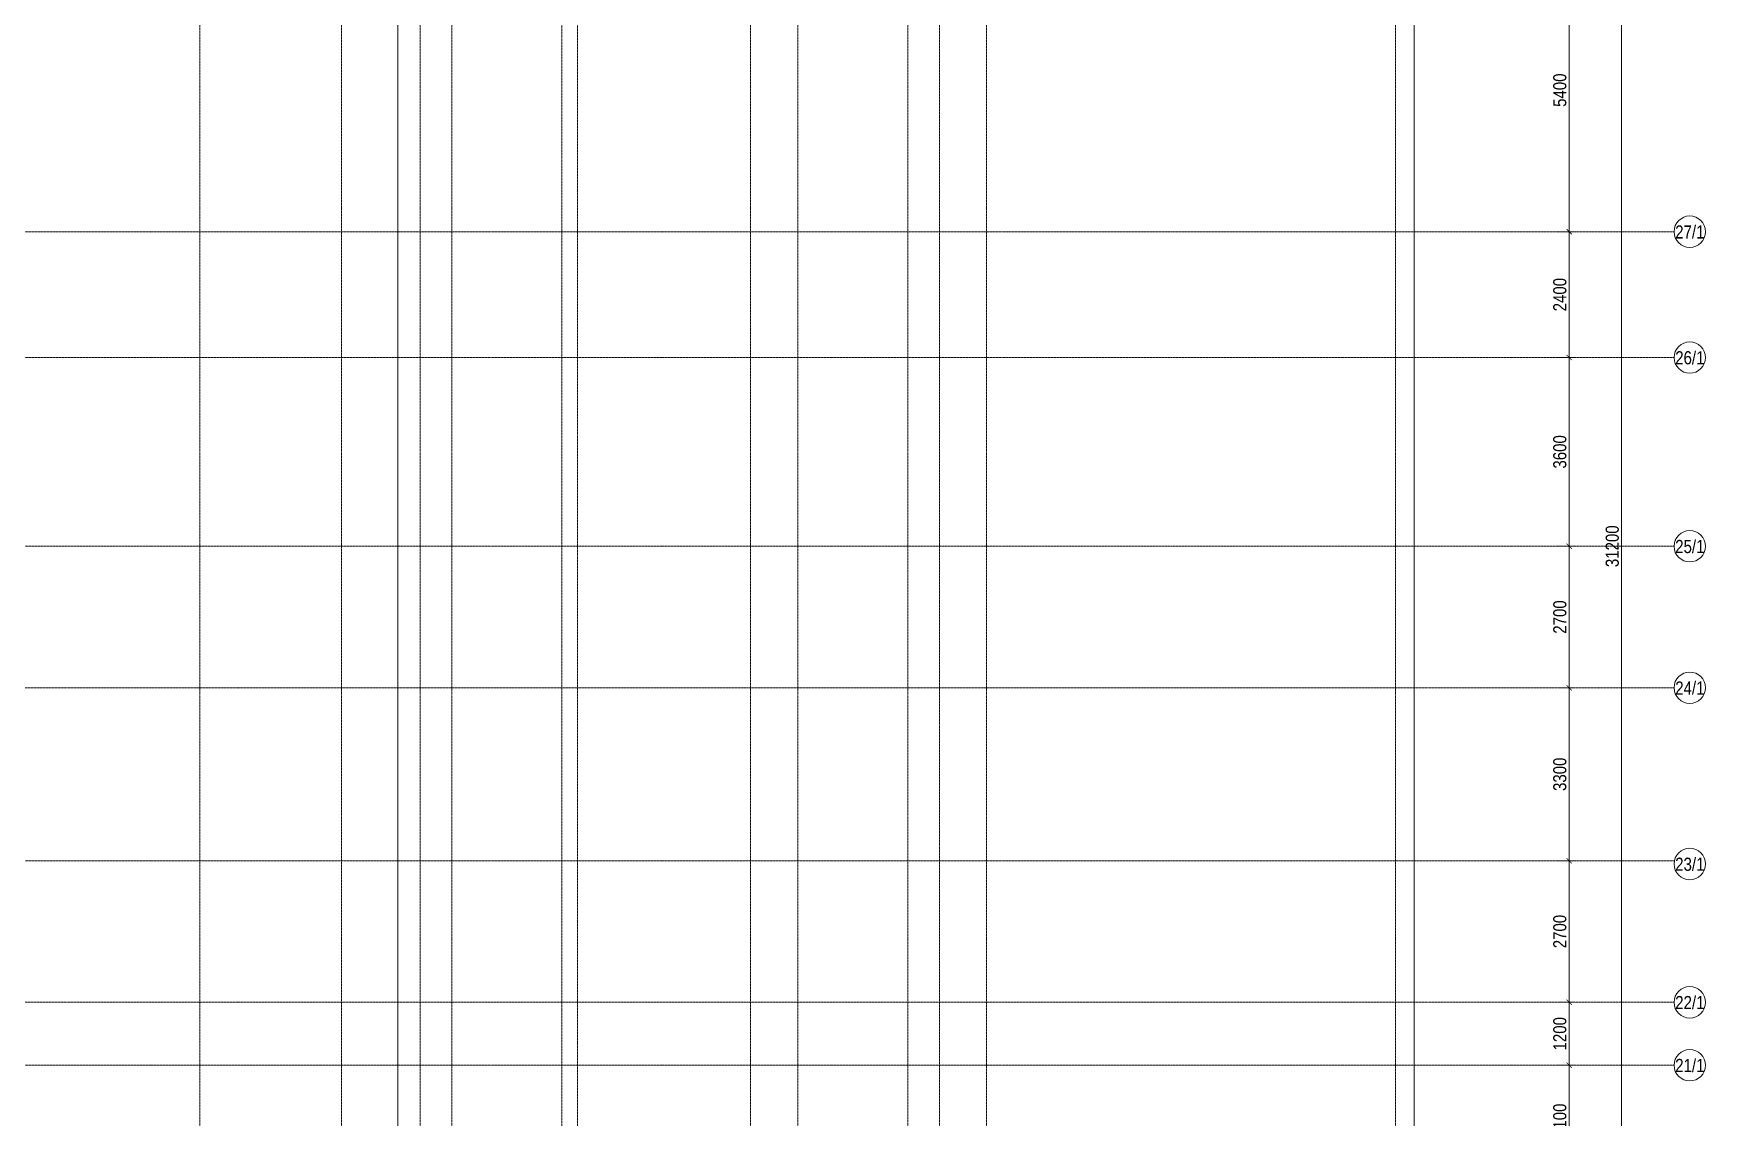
# Model space of a CAD drawing. Header units: millimetres. Extents: x -65509 to 912790, y 446 to 713294.
# Drawn here: x 197948 to 229833, y 631762 to 652443 of the extents above; entities that cross this region are included whole.
import ezdxf
from ezdxf.enums import TextEntityAlignment as Align

# ---------------------------------------------------------------- set-up
doc = ezdxf.new("R2010")
doc.units = ezdxf.units.MM
doc.linetypes.add('CENTER2', pattern=[28.575, 19.05, -3.175, 3.175, -3.175])
doc.linetypes.add('DASHED', pattern=[19.05, 12.7, -6.35])
doc.layers.get('Defpoints').update_dxf_attribs({"color": 250})
doc.layers.add('АР_Делит', color=250, linetype='Continuous', lineweight=0, plot=False)
for name, color, linetype, lineweight in [('АР_Разрезы марка', 7, 'Continuous', 13), ('РД_Оси_100', 250, 'Continuous', 0), ('РД_Оси_размер', 250, 'Continuous', 0)]:
    doc.layers.add(name, color=color, linetype=linetype, lineweight=lineweight)
doc.styles.add('style1', font='ARIALN.TTF')
doc.styles.add('ккк', font='isocpeur.ttf', dxfattribs={"width": 0.85, "oblique": 15})
doc.dimstyles.new('Dim100_ареал', dxfattribs={"dimscale": 100, "dimtxt": 2.5, "dimasz": 1, "dimexe": 1, "dimexo": 1, "dimgap": 0.5, "dimtad": 1, "dimzin": 12, "dimdsep": 46, "dimtxsty": 'style1', "dimblk": 'ARCHTICK', "dimcen": 1, "dimdle": 1, "dimclrd": 256, "dimclre": 256, "dimaunit": 1, "dimadec": 0, "dimazin": 3, "dimtfac": 1, "dimtmove": 1, "dimatfit": 3, "dimldrblk": 'OPEN30', "dimfxl": 4, "dimfxlon": 1, "dimtolj": 1, "dimtzin": 0, "dimlwd": 9, "dimlwe": 9, "dimarcsym": 0})

# ---------------------------------------------------------------- blocks, each defined once
blk = doc.blocks.new('A-iden')
at = {"linetype": 'Continuous', "lineweight": 5}
blk.add_circle((0, -4), 3, dxfattribs=at)
at = {"color": 0, "linetype": 'Continuous', "lineweight": 20, "style": 'ккк', "width": 0.85}
blk.add_attdef('ID', text='', height=8, dxfattribs=at).set_placement((0.31, -3.85), align=Align.MIDDLE_CENTER)
blk = doc.blocks.new('_ArchTick')
at = {"color": 0, "linetype": 'ByBlock', "const_width": 0.15}
blk.add_lwpolyline([(-0.5, -0.5), (0.5, 0.5)], dxfattribs=at)
blk = doc.blocks.new('*D365')
at = {"layer": 'Defpoints', "color": 0, "transparency": 16777216}
for p in [(116910, 75000), (117910, 75000), (116910, 72900)]:
    blk.add_point(p, dxfattribs=at)
at = {"layer": 'РД_Оси_размер', "color": 0, "lineweight": 5, "transparency": 16777216}
for p, q in [((117710, 75000), (118010, 75000)), ((117910, 72800), (117910, 75100)), ((117710, 72900), (118010, 72900))]:
    blk.add_line(p, q, dxfattribs=at)
at = {"layer": 'РД_Оси_размер', "color": 0, "lineweight": 5, "transparency": 16777216, "xscale": 100, "yscale": 100, "zscale": 100}
for p, rotation in [((117910, 75000), 90), ((117910, 72900), 270)]:
    blk.add_blockref('_ArchTick', p, dxfattribs=dict(at, rotation=rotation))
at = {"layer": 'РД_Оси_размер', "color": 0, "transparency": 16777216, "insert": (117732, 73950), "char_height": 250, "attachment_point": 5, "rotation": 90, "style": 'style1'}
blk.add_mtext('\\A1;2100', dxfattribs=at)
blk = doc.blocks.new('_Open30')
at = {"color": 0, "linetype": 'ByBlock', "lineweight": -2}
for p, q in [((-1, 0.27), (0, 0)), ((0, 0), (-1, -0.27)), ((0, 0), (-1, 0))]:
    blk.add_line(p, q, dxfattribs=at)
blk = doc.blocks.new('*D366')
at = {"layer": 'Defpoints', "color": 0, "transparency": 16777216}
for p in [(116910, 76200), (117910, 76200), (116910, 75000)]:
    blk.add_point(p, dxfattribs=at)
at = {"layer": 'РД_Оси_размер', "color": 0, "lineweight": 5, "transparency": 16777216}
for p, q in [((117910, 74900), (117910, 76300)), ((117710, 76200), (118010, 76200)), ((117710, 75000), (118010, 75000))]:
    blk.add_line(p, q, dxfattribs=at)
at = {"layer": 'РД_Оси_размер', "color": 0, "lineweight": 5, "transparency": 16777216, "xscale": 100, "yscale": 100, "zscale": 100}
for p, rotation in [((117910, 76200), 90), ((117910, 75000), 270)]:
    blk.add_blockref('_ArchTick', p, dxfattribs=dict(at, rotation=rotation))
at = {"layer": 'РД_Оси_размер', "color": 0, "transparency": 16777216, "insert": (117732, 75600), "char_height": 250, "attachment_point": 5, "rotation": 90, "style": 'style1'}
blk.add_mtext('\\A1;1200', dxfattribs=at)
blk = doc.blocks.new('*D367')
at = {"layer": 'Defpoints', "color": 0, "transparency": 16777216}
for p in [(116910, 78900), (117910, 78900), (116910, 76200)]:
    blk.add_point(p, dxfattribs=at)
at = {"layer": 'РД_Оси_размер', "color": 0, "lineweight": 5, "transparency": 16777216}
for p, q in [((117710, 78900), (118010, 78900)), ((117910, 76100), (117910, 79000)), ((117710, 76200), (118010, 76200))]:
    blk.add_line(p, q, dxfattribs=at)
at = {"layer": 'РД_Оси_размер', "color": 0, "lineweight": 5, "transparency": 16777216, "xscale": 100, "yscale": 100, "zscale": 100}
for p, rotation in [((117910, 78900), 90), ((117910, 76200), 270)]:
    blk.add_blockref('_ArchTick', p, dxfattribs=dict(at, rotation=rotation))
at = {"layer": 'РД_Оси_размер', "color": 0, "transparency": 16777216, "insert": (117732, 77550), "char_height": 250, "attachment_point": 5, "rotation": 90, "style": 'style1'}
blk.add_mtext('\\A1;2700', dxfattribs=at)
blk = doc.blocks.new('*D368')
at = {"layer": 'Defpoints', "color": 0, "transparency": 16777216}
for p in [(116910, 82200), (117910, 82200), (116910, 78900)]:
    blk.add_point(p, dxfattribs=at)
at = {"layer": 'РД_Оси_размер', "color": 0, "lineweight": 5, "transparency": 16777216}
for p, q in [((117910, 78800), (117910, 82300)), ((117710, 82200), (118010, 82200)), ((117710, 78900), (118010, 78900))]:
    blk.add_line(p, q, dxfattribs=at)
at = {"layer": 'РД_Оси_размер', "color": 0, "lineweight": 5, "transparency": 16777216, "xscale": 100, "yscale": 100, "zscale": 100}
for p, rotation in [((117910, 82200), 90), ((117910, 78900), 270)]:
    blk.add_blockref('_ArchTick', p, dxfattribs=dict(at, rotation=rotation))
at = {"layer": 'РД_Оси_размер', "color": 0, "transparency": 16777216, "insert": (117732, 80550), "char_height": 250, "attachment_point": 5, "rotation": 90, "style": 'style1'}
blk.add_mtext('\\A1;3300', dxfattribs=at)
blk = doc.blocks.new('*D369')
at = {"layer": 'Defpoints', "color": 0, "transparency": 16777216}
for p in [(116910, 84900), (117910, 84900), (116910, 82200)]:
    blk.add_point(p, dxfattribs=at)
at = {"layer": 'РД_Оси_размер', "color": 0, "lineweight": 5, "transparency": 16777216}
for p, q in [((117710, 84900), (118010, 84900)), ((117910, 82100), (117910, 85000)), ((117710, 82200), (118010, 82200))]:
    blk.add_line(p, q, dxfattribs=at)
at = {"layer": 'РД_Оси_размер', "color": 0, "lineweight": 5, "transparency": 16777216, "xscale": 100, "yscale": 100, "zscale": 100}
for p, rotation in [((117910, 84900), 90), ((117910, 82200), 270)]:
    blk.add_blockref('_ArchTick', p, dxfattribs=dict(at, rotation=rotation))
at = {"layer": 'РД_Оси_размер', "color": 0, "transparency": 16777216, "insert": (117732, 83550), "char_height": 250, "attachment_point": 5, "rotation": 90, "style": 'style1'}
blk.add_mtext('\\A1;2700', dxfattribs=at)
blk = doc.blocks.new('*D370')
at = {"layer": 'Defpoints', "color": 0, "transparency": 16777216}
for p in [(116910, 88500), (117910, 88500), (116910, 84900)]:
    blk.add_point(p, dxfattribs=at)
at = {"layer": 'РД_Оси_размер', "color": 0, "lineweight": 5, "transparency": 16777216}
for p, q in [((117710, 88500), (118010, 88500)), ((117910, 84800), (117910, 88600)), ((117710, 84900), (118010, 84900))]:
    blk.add_line(p, q, dxfattribs=at)
at = {"layer": 'РД_Оси_размер', "color": 0, "lineweight": 5, "transparency": 16777216, "xscale": 100, "yscale": 100, "zscale": 100}
for p, rotation in [((117910, 88500), 90), ((117910, 84900), 270)]:
    blk.add_blockref('_ArchTick', p, dxfattribs=dict(at, rotation=rotation))
at = {"layer": 'РД_Оси_размер', "color": 0, "transparency": 16777216, "insert": (117732, 86700), "char_height": 250, "attachment_point": 5, "rotation": 90, "style": 'style1'}
blk.add_mtext('\\A1;3600', dxfattribs=at)
blk = doc.blocks.new('*D371')
at = {"layer": 'Defpoints', "color": 0, "transparency": 16777216}
for p in [(116910, 90900), (117910, 90900), (116910, 88500)]:
    blk.add_point(p, dxfattribs=at)
at = {"layer": 'РД_Оси_размер', "color": 0, "lineweight": 5, "transparency": 16777216}
for p, q in [((117710, 90900), (118010, 90900)), ((117910, 88400), (117910, 91000)), ((117710, 88500), (118010, 88500))]:
    blk.add_line(p, q, dxfattribs=at)
at = {"layer": 'РД_Оси_размер', "color": 0, "lineweight": 5, "transparency": 16777216, "xscale": 100, "yscale": 100, "zscale": 100}
for p, rotation in [((117910, 90900), 90), ((117910, 88500), 270)]:
    blk.add_blockref('_ArchTick', p, dxfattribs=dict(at, rotation=rotation))
at = {"layer": 'РД_Оси_размер', "color": 0, "transparency": 16777216, "insert": (117732, 89700), "char_height": 250, "attachment_point": 5, "rotation": 90, "style": 'style1'}
blk.add_mtext('\\A1;2400', dxfattribs=at)
blk = doc.blocks.new('*D372')
at = {"layer": 'Defpoints', "color": 0, "transparency": 16777216}
for p in [(116910, 96300), (117910, 96300), (116910, 90900)]:
    blk.add_point(p, dxfattribs=at)
at = {"layer": 'РД_Оси_размер', "color": 0, "lineweight": 5, "transparency": 16777216}
for p, q in [((117710, 96300), (118010, 96300)), ((117910, 90800), (117910, 96400)), ((117710, 90900), (118010, 90900))]:
    blk.add_line(p, q, dxfattribs=at)
at = {"layer": 'РД_Оси_размер', "color": 0, "lineweight": 5, "transparency": 16777216, "xscale": 100, "yscale": 100, "zscale": 100}
for p, rotation in [((117910, 96300), 90), ((117910, 90900), 270)]:
    blk.add_blockref('_ArchTick', p, dxfattribs=dict(at, rotation=rotation))
at = {"layer": 'РД_Оси_размер', "color": 0, "transparency": 16777216, "insert": (117732, 93600), "char_height": 250, "attachment_point": 5, "rotation": 90, "style": 'style1'}
blk.add_mtext('\\A1;5400', dxfattribs=at)
blk = doc.blocks.new('*D225')
at = {"layer": 'Defpoints', "color": 0, "transparency": 16777216}
for p in [(114955, 100500), (118910, 100500), (116910, 69300)]:
    blk.add_point(p, dxfattribs=at)
at = {"layer": 'РД_Оси_размер', "color": 0, "lineweight": 5, "transparency": 16777216}
for p, q in [((118710, 100500), (119010, 100500)), ((118910, 69200), (118910, 100600)), ((118710, 69300), (119010, 69300))]:
    blk.add_line(p, q, dxfattribs=at)
at = {"layer": 'РД_Оси_размер', "color": 0, "lineweight": 5, "transparency": 16777216, "xscale": 100, "yscale": 100, "zscale": 100}
for p, rotation in [((118910, 100500), 90), ((118910, 69300), 270)]:
    blk.add_blockref('_ArchTick', p, dxfattribs=dict(at, rotation=rotation))
at = {"layer": 'РД_Оси_размер', "color": 0, "transparency": 16777216, "insert": (118732, 84900), "char_height": 250, "attachment_point": 5, "rotation": 90, "style": 'style1'}
blk.add_mtext('\\A1;31200', dxfattribs=at)
blk = doc.blocks.new('СОШ_2200_АР_ОСИ_М100_28.05.24')
at = {"layer": 'АР_Делит', "color": 5, "linetype": 'DASHED'}
blk.add_lwpolyline([(-355, 13145), (-355, 100855), (37145, 100855), (37145, 129155), (72745, 129155), (72745, 135155), (114955, 135155), (114955, -355)], dxfattribs=at)
at = {"layer": 'РД_Оси_100', "linetype": 'CENTER2'}
for p, q in [((91800, -6155), (91800, 139938.679)), ((94500, -6155), (94500, 139938.679)), ((96000, -6155), (96000, 139938.679)), ((102300, -6155), (102300, 139938.679)), ((114600, -6155), (114600, 139938.679)), ((-5954.958, 90900), (119910, 90900)), ((-5954.958, 88500), (119910, 88500)), ((-5954.958, 84900), (119910, 84900)), ((119910, 82200), (-5954.958, 82200)), ((-5954.958, 78900), (119910, 78900)), ((119910, 76200), (-5954.958, 76200)), ((-5954.958, 75000), (119910, 75000))]:
    blk.add_line(p, q, dxfattribs=at)
for points in [[(96600, -6155), (96600, 139938.679)], [(98700, -6194.98), (98700, 139538.679), (98550, 139938.679)], [(99000, -6195.83), (99000, 139538.679), (99150, 139938.679)], [(103200, -6155), (103200, 139938.679)], [(105300, -6155), (105300, 139938.679)], [(105900, 139938.679), (105900, -6155)], [(106800, -6155), (106800, 139938.679)]]:
    blk.add_lwpolyline(points, dxfattribs=at)
at = {"layer": 'РД_Оси_100', "color": 0}
ref = blk.add_blockref('A-iden', (120210, 91300), dxfattribs=dict(at, xscale=100, yscale=100, zscale=100))
ref.add_attrib('ID', '27/1', dxfattribs={"layer": '0', "linetype": 'Continuous', "height": 250, "style": 'style1'}).set_placement((120210, 90900), align=Align.MIDDLE)
ref = blk.add_blockref('A-iden', (120210, 88900), dxfattribs=dict(at, xscale=100, yscale=100, zscale=100))
ref.add_attrib('ID', '26/1', dxfattribs={"layer": '0', "linetype": 'Continuous', "height": 250, "style": 'style1'}).set_placement((120210, 88500), align=Align.MIDDLE)
ref = blk.add_blockref('A-iden', (120210, 85300), dxfattribs=dict(at, xscale=100, yscale=100, zscale=100))
ref.add_attrib('ID', '25/1', dxfattribs={"layer": '0', "linetype": 'Continuous', "height": 250, "style": 'style1'}).set_placement((120210, 84900), align=Align.MIDDLE)
ref = blk.add_blockref('A-iden', (120210, 82600), dxfattribs=dict(at, xscale=100, yscale=100, zscale=100))
ref.add_attrib('ID', '24/1', dxfattribs={"layer": '0', "linetype": 'Continuous', "height": 250, "style": 'style1'}).set_placement((120210, 82200), align=Align.MIDDLE)
ref = blk.add_blockref('A-iden', (120210, 79239.148), dxfattribs=dict(at, xscale=100, yscale=100, zscale=100))
ref.add_attrib('ID', '23/1', dxfattribs={"layer": '0', "linetype": 'Continuous', "height": 250, "style": 'style1'}).set_placement((120210, 78839.148), align=Align.MIDDLE)
ref = blk.add_blockref('A-iden', (120210, 76600), dxfattribs=dict(at, xscale=100, yscale=100, zscale=100))
ref.add_attrib('ID', '22/1', dxfattribs={"layer": '0', "linetype": 'Continuous', "height": 250, "style": 'style1'}).set_placement((120210, 76200), align=Align.MIDDLE)
ref = blk.add_blockref('A-iden', (120210, 75400), dxfattribs=dict(at, xscale=100, yscale=100, zscale=100))
ref.add_attrib('ID', '21/1', dxfattribs={"layer": '0', "linetype": 'Continuous', "height": 250, "style": 'style1'}).set_placement((120210, 75000), align=Align.MIDDLE)
at = {"layer": 'РД_Оси_размер'}
for base, p1, p2, picture, middle in [((118910, 100500), (116910, 69300), (114955, 100500), '*D225', (118732.357, 84900)), ((117910, 96300), (116910, 90900), (116910, 96300), '*D372', (117732.357, 93600)), ((117910, 90900), (116910, 88500), (116910, 90900), '*D371', (117732.357, 89700)), ((117910, 88500), (116910, 84900), (116910, 88500), '*D370', (117732.357, 86700)), ((117910, 84900), (116910, 82200), (116910, 84900), '*D369', (117732.357, 83550)), ((117910, 82200), (116910, 78900), (116910, 82200), '*D368', (117732.357, 80550)), ((117910, 78900), (116910, 76200), (116910, 78900), '*D367', (117732.357, 77550)), ((117910, 76200), (116910, 75000), (116910, 76200), '*D366', (117732.357, 75600)), ((117910, 75000), (116910, 72900), (116910, 75000), '*D365', (117732.357, 73950))]:
    dim = blk.add_linear_dim(base=base, p1=p1, p2=p2, angle=90, dimstyle='Dim100_ареал', dxfattribs=at)
    dim.commit()
    dim.dimension.update_dxf_attribs({"geometry": picture, "text_midpoint": middle})

msp = doc.modelspace()

# ---------------------------------------------------------------- linework, layer by layer
at = {"layer": 'АР_Разрезы марка', "linetype": 'DASHED', "lineweight": 0}
msp.add_lwpolyline([(206909.669, 695365.157), (206909.669, 658397.331), (204896.697, 658397.331), (204896.697, 555791.08)], dxfattribs=at)

# ---------------------------------------------------------------- block references
at = {"layer": 'РД_Оси_100'}
msp.add_blockref('СОШ_2200_АР_ОСИ_М100_28.05.24', (109322.589, 557760.764), dxfattribs=at)

doc.saveas('drawing.dxf')
